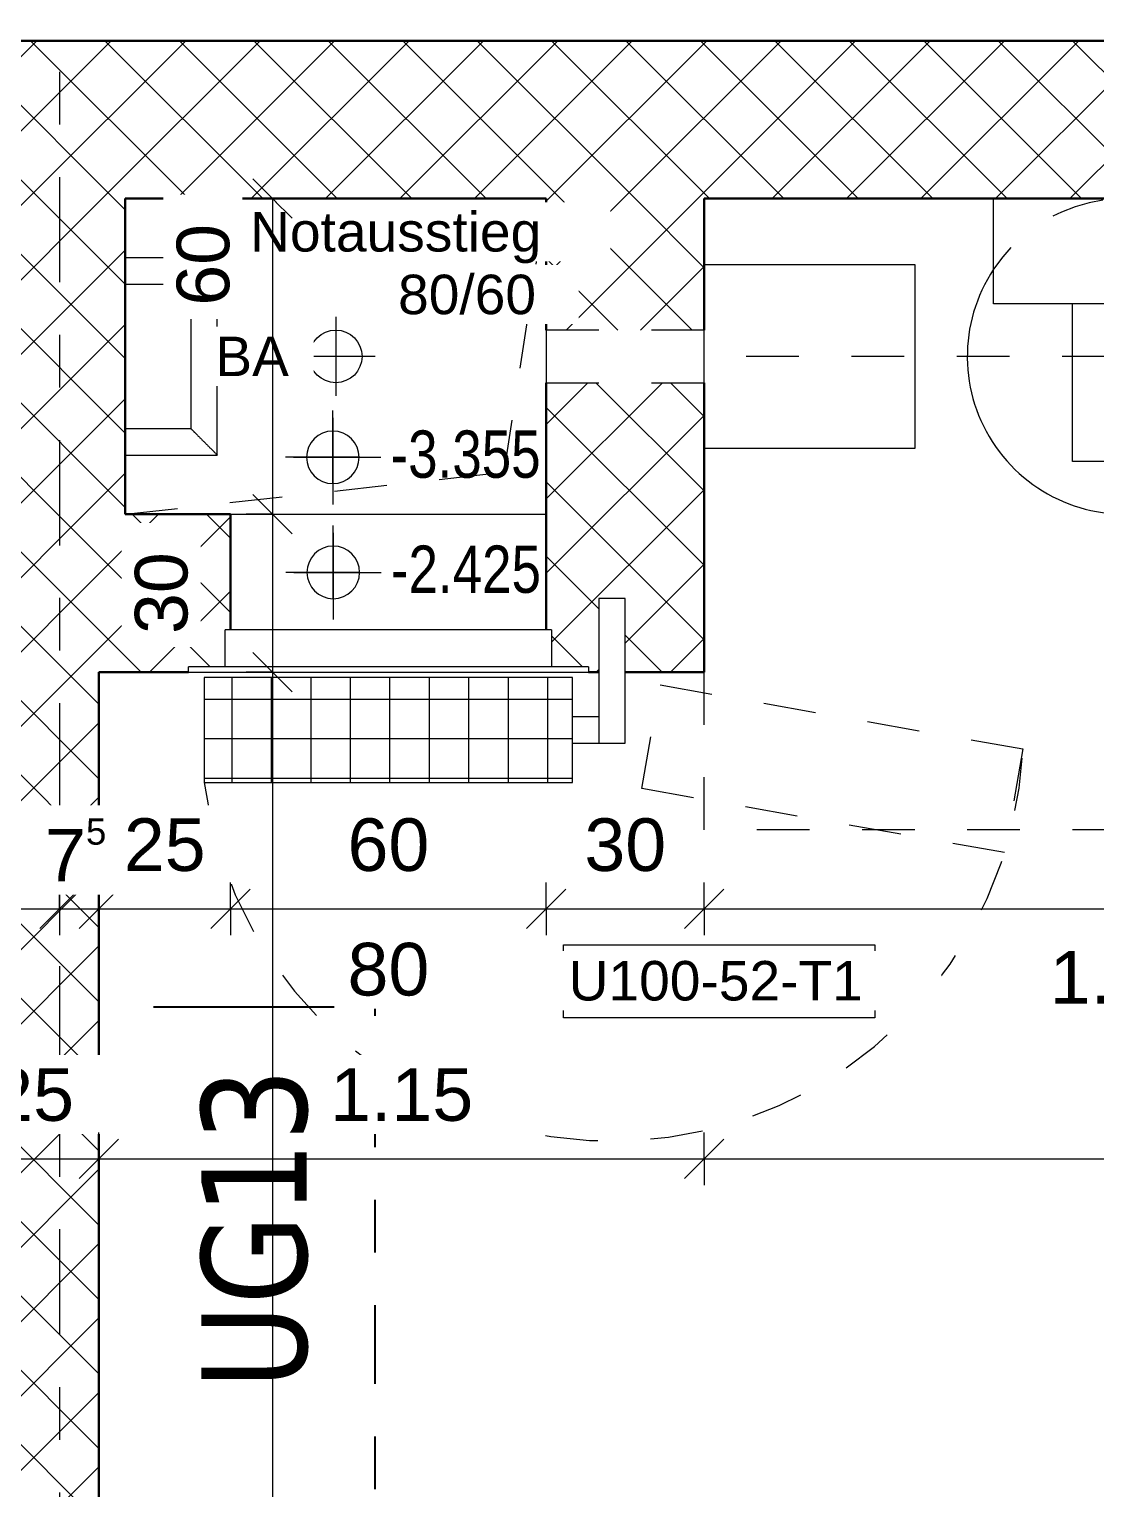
# Model space of a CAD drawing. Header units: metres. Extents: x -35.6 to 33, y -4 to 38.1.
# Drawn here: x -3.685 to -1.659, y 28.649 to 31.424 of the extents above; entities that cross this region are included whole.
import ezdxf

# ---------------------------------------------------------------- set-up
doc = ezdxf.new("R2010")
doc.units = ezdxf.units.M
for name, pattern in [('_Rasterlinie_', [0.375, 0.2, -0.05, 0.075, -0.05]), ('_Schnittlinie_', [0.3, 0.15, -0.05, 0.05, -0.05]), ('_Strichpunkt - Fein_', [0.2, 0.1, -0.05, 0, -0.05]), ('_Verdeckte Linien_', [0.15, 0.1, -0.05]), ('Strichpunkt - Fein', [0.2, 0.1, -0.05, 0, -0.05]), ('Strichpunkt - Weit', [0.5, 0.2, -0.15, 0, -0.15])]:
    doc.linetypes.add(name, pattern=pattern)
for name, color, linetype, lineweight in [('A-____-____-DIMS', 7, 'Continuous', 5), ('A-____-____-DIMS-50', 7, 'Continuous', 5), ('A-____-NOTE-TEXT', 7, 'Continuous', 9), ('A-DETL-____-THIN', 7, 'Continuous', 9), ('A-DETL-GENF-HDLN', 7, '_Verdeckte Linien_', 9), ('A-DETL-GENF-OTLN', 7, 'Continuous', 9), ('A-DOOR-____-HDLN', 7, '_Verdeckte Linien_', 9), ('A-DOOR-____-IDEN', 7, 'Continuous', 5), ('A-DOOR-____-OTLN', 7, 'Continuous', 9), ('A-DOOR-FRAM-OTLN', 7, 'Continuous', 9), ('A-GENM-____-OTLN', 7, 'Continuous', 9), ('A-WALL-____-MCUT', 7, 'Continuous', 35), ('A-WALL-____-PATT', 7, 'Continuous', 35), ('G-____-____-DIMS', 7, 'Continuous', 5), ('I-WALL-____-OTLN', 7, 'Continuous', 9), ('M-HVAC-DUCT-OTLN', 7, 'Continuous', 9), ('Q-SPCQ-____-HDLN', 7, '_Verdeckte Linien_', 9), ('Q-SPCQ-____-OTLN', 7, 'Continuous', 9), ('S-GRID-____-OTLN', 7, 'Continuous', 5), ('Vertikale Erschließung', 7, 'Continuous', 9)]:
    doc.layers.add(name, color=color, linetype=linetype, lineweight=lineweight)
doc.layers.add('G-____-____-SYMB', color=7, linetype='Strichpunkt - Weit', lineweight=5, true_color=0x008080)
doc.styles.add('Arial', font='arial.ttf', dxfattribs={"height": 0.1})
doc.styles.add('Arial_1', font='arial.ttf', dxfattribs={"height": 0.075})
doc.styles.add('Arial_3', font='arial.ttf', dxfattribs={"width": 0.8, "height": 0.09})
doc.styles.add('Verdana_1', font='verdana.ttf', dxfattribs={"width": 0.8, "height": 0.2})
doc.dimstyles.new('Arial_2_00mm_fein', dxfattribs={"dimscale": 0.3048, "dimtxt": 0.102026, "dimasz": 0.246063, "dimexe": 0.164042, "dimexo": 0.0625, "dimgap": 0.123031, "dimtad": 1, "dimdec": 1, "dimlfac": 100, "dimrnd": 0.5, "dimdsep": 46, "dimtxsty": 'Arial', "dimblk1": 'OBLIQUE', "dimblk2": 'OBLIQUE', "dimsah": 1, "dimcen": 0.09, "dimazin": 0, "dimtfac": 1, "dimtdec": 4, "dimtix": 1, "dimtmove": 0, "dimatfit": 3, "dimfxl": 0.164042, "dimfxlon": 1, "dimtvp": 1, "dimtfill": 1, "dimtolj": 1, "dimtzin": 0, "dimarcsym": 2})
doc.dimstyles.new('SUB_Rohbau_fein', dxfattribs={"dimscale": 0.3048, "dimtxt": 0.102026, "dimasz": 0.246063, "dimexe": 0.164042, "dimexo": 0.0625, "dimgap": 0.123031, "dimtad": 1, "dimdec": 1, "dimlfac": 100, "dimrnd": 0.5, "dimdsep": 46, "dimtxsty": 'Arial', "dimblk1": 'OBLIQUE', "dimblk2": 'OBLIQUE', "dimsah": 1, "dimcen": 0.09, "dimazin": 0, "dimtfac": 1, "dimtdec": 4, "dimtix": 1, "dimtmove": 0, "dimatfit": 3, "dimfxl": 0.164042, "dimfxlon": 1, "dimtvp": 1, "dimtfill": 1, "dimtolj": 1, "dimtzin": 0, "dimarcsym": 2})
doc.dimstyles.new('SUB_Rohbau_fein_1', dxfattribs={"dimscale": 0.3048, "dimtxt": 0.102026, "dimasz": 0.246063, "dimexe": 0.164042, "dimexo": 0.0625, "dimgap": 0.123031, "dimtad": 1, "dimrnd": 0.005, "dimzin": 0, "dimdsep": 46, "dimtxsty": 'Arial', "dimblk1": 'OBLIQUE', "dimblk2": 'OBLIQUE', "dimsah": 1, "dimcen": 0.09, "dimazin": 0, "dimtfac": 1, "dimtdec": 4, "dimtix": 1, "dimtmove": 0, "dimatfit": 3, "dimfxl": 0.164042, "dimfxlon": 1, "dimtvp": 1, "dimtfill": 1, "dimtolj": 1, "dimtzin": 0, "dimarcsym": 2})
doc.dimstyles.new('SUB_Rohbau_fein_2', dxfattribs={"dimscale": 0.3048, "dimtxt": 0.102026, "dimasz": 0.246063, "dimexe": 0.164042, "dimexo": 0.0625, "dimgap": 0.123031, "dimtad": 1, "dimrnd": 0.005, "dimzin": 0, "dimdsep": 46, "dimtxsty": 'Arial', "dimblk1": 'OBLIQUE', "dimblk2": 'OBLIQUE', "dimsah": 1, "dimcen": 0.09, "dimazin": 0, "dimtfac": 1, "dimtdec": 4, "dimtix": 1, "dimtmove": 2, "dimatfit": 3, "dimfxl": 0.164042, "dimfxlon": 1, "dimtvp": 1, "dimtfill": 1, "dimtolj": 1, "dimtzin": 0, "dimarcsym": 2})
doc.dimstyles.new('SUB_Rohbau_fein_3', dxfattribs={"dimscale": 0.3048, "dimtxt": 0.102026, "dimasz": 0.246063, "dimexe": 0.164042, "dimexo": 0.0625, "dimgap": 0.123031, "dimtad": 1, "dimdec": 1, "dimlfac": 100, "dimrnd": 0.5, "dimdsep": 46, "dimtxsty": 'Arial', "dimblk1": 'OBLIQUE', "dimblk2": 'OBLIQUE', "dimsah": 1, "dimcen": 0.09, "dimazin": 0, "dimtfac": 1, "dimtdec": 4, "dimtix": 1, "dimtmove": 2, "dimatfit": 3, "dimfxl": 0.164042, "dimfxlon": 1, "dimtvp": 1, "dimtfill": 1, "dimtolj": 1, "dimtzin": 0, "dimarcsym": 2})
doc.dimstyles.new('SUB_Rohbau_fein_6', dxfattribs={"dimscale": 0.3048, "dimtxt": 0.102026, "dimasz": 0.246063, "dimexe": 0.164042, "dimexo": 0.0625, "dimgap": 0.123031, "dimtad": 1, "dimdec": 1, "dimlfac": 100, "dimrnd": 0.5, "dimdsep": 46, "dimtxsty": 'Arial', "dimblk1": 'OBLIQUE', "dimblk2": 'OBLIQUE', "dimsah": 1, "dimcen": 0.09, "dimazin": 0, "dimtfac": 1, "dimtdec": 4, "dimtix": 1, "dimtmove": 0, "dimatfit": 3, "dimfxl": 0.164042, "dimfxlon": 1, "dimtvp": 1, "dimtfill": 1, "dimtolj": 1, "dimtzin": 0, "dimarcsym": 2})
pattern_1 = [(45, (0, 0), (-0.07071068, 0.07071068), []), (135, (0, 0), (-0.07071068, -0.07071068), [])]

# ---------------------------------------------------------------- blocks, each defined once
blk = doc.blocks.new('TU DF 1 - Schutzraumtür - ML - 600 x 800 - EI60-40439786--01_UG_OK_FFB_AF_ro')
at = {"layer": 'A-DETL-GENF-HDLN'}
for p, q in [((0.4815, -0.3715), (0.5162, -0.1745)), ((0.5162, -0.1745), (1.2056, -0.2961)), ((1.2056, -0.2961), (1.1709, -0.4931)), ((1.1709, -0.4931), (0.4815, -0.3715))]:
    blk.add_line(p, q, dxfattribs=at)
at = {"layer": 'A-DOOR-____-HDLN'}
blk.add_arc((0.425, -0.2598), 0.7815, 187.3657, 357.3657, dxfattribs=at)
at = {"layer": 'A-DOOR-____-OTLN'}
for p, q in [((0.4498, -0.01), (0.3998, -0.01)), ((0.3998, -0.01), (0.3998, -0.285)), ((0.4498, -0.285), (0.4498, -0.01)), ((0.3998, -0.235), (0.35, -0.235)), ((0.35, -0.285), (0.3998, -0.285)), ((0.3998, -0.285), (0.4498, -0.285))]:
    blk.add_line(p, q, dxfattribs=at)
at = {"layer": 'A-DOOR-FRAM-OTLN'}
for p, q in [((-0.31, -0.14), (-0.31, -0.07)), ((0.31, -0.07), (-0.31, -0.07)), ((0.31, -0.07), (0.31, -0.14)), ((-0.38, -0.15), (-0.38, -0.14)), ((0.38, -0.14), (-0.38, -0.14)), ((-0.38, -0.15), (0.38, -0.15)), ((0.38, -0.14), (0.38, -0.15))]:
    blk.add_line(p, q, dxfattribs=at)
blk = doc.blocks.new('AM_Steigeisen - Typ 1-41820268--01_UG_OK_FFB_AF_ro')
at = {"layer": 'Vertikale Erschließung'}
for p, q in [((-0.0625, 0.325), (-0.0625, 0.15)), ((0.3125, 0.325), (-0.0625, 0.325)), ((0.3125, 0.15), (0.3125, 0.325)), ((-0.0125, 0.15), (-0.0125, 0.275)), ((-0.0125, 0.275), (0.2625, 0.275)), ((0.2625, 0.275), (0.2625, 0.15))]:
    blk.add_line(p, q, dxfattribs=at)
for points in [[(-0.0125, 0.275), (-0.0125, 0.275), (-0.0129, 0.2754), (-0.0143, 0.2768), (-0.0158, 0.2783), (-0.0173, 0.2798), (-0.0187, 0.2812), (-0.0202, 0.2827), (-0.0222, 0.2847), (-0.0245, 0.287), (-0.0264, 0.2889), (-0.0279, 0.2904), (-0.0295, 0.292), (-0.031, 0.2935), (-0.0326, 0.2951), (-0.0342, 0.2967), (-0.0359, 0.2984), (-0.0375, 0.3), (-0.0391, 0.3016), (-0.0408, 0.3033), (-0.0424, 0.3049), (-0.044, 0.3065), (-0.0455, 0.308), (-0.0471, 0.3096), (-0.0486, 0.3111), (-0.05, 0.3125), (-0.0514, 0.3139), (-0.0532, 0.3157), (-0.0548, 0.3173), (-0.0563, 0.3188), (-0.0577, 0.3202), (-0.0592, 0.3217), (-0.0607, 0.3232), (-0.0621, 0.3246), (-0.0625, 0.325), (-0.0625, 0.325)], [(0.2625, 0.275), (0.2625, 0.275), (0.2629, 0.2754), (0.2643, 0.2768), (0.2658, 0.2783), (0.2673, 0.2798), (0.2687, 0.2812), (0.2702, 0.2827), (0.2722, 0.2847), (0.2745, 0.287), (0.2764, 0.2889), (0.2779, 0.2904), (0.2795, 0.292), (0.281, 0.2935), (0.2826, 0.2951), (0.2842, 0.2967), (0.2859, 0.2984), (0.2875, 0.3), (0.2891, 0.3016), (0.2908, 0.3033), (0.2924, 0.3049), (0.294, 0.3065), (0.2955, 0.308), (0.2971, 0.3096), (0.2986, 0.3111), (0.3, 0.3125), (0.3014, 0.3139), (0.3032, 0.3157), (0.3048, 0.3173), (0.3063, 0.3188), (0.3077, 0.3202), (0.3092, 0.3217), (0.3107, 0.3232), (0.3121, 0.3246), (0.3125, 0.325), (0.3125, 0.325)]]:
    blk.add_open_spline(points, degree=3, knots=[0, 0, 0, 0, 0.083333, 0.125, 0.166667, 0.208333, 0.229167, 0.25, 0.291667, 0.333333, 0.354167, 0.375, 0.395833, 0.416667, 0.4375, 0.458333, 0.479167, 0.5, 0.520833, 0.541667, 0.5625, 0.583333, 0.604167, 0.625, 0.645833, 0.666667, 0.6875, 0.708333, 0.75, 0.770833, 0.791667, 0.833333, 0.875, 0.916667, 1, 1, 1, 1], dxfattribs=at)
blk = doc.blocks.new('AM_BD_DD_Symbol - DD-V29--01_UG_OK_FFB_AF_ro')
at = {"layer": 'A-DETL-GENF-OTLN', "linetype": 'Strichpunkt - Fein'}
for p, q in [((0.72, 0.08), (0.8, 0.6)), ((0, 0), (0.72, 0.08))]:
    blk.add_line(p, q, dxfattribs=at)
blk = doc.blocks.new('SO_Belüftung_Schutzraum - Typ 1-42393394--01_UG_OK_FFB_AF_ro')
at = {"layer": 'A-DETL-GENF-HDLN'}
for p, q in [((-0.8, -0.08), (-0.8, 1.36)), ((-1.6, 0), (-1.6, 1.2)), ((-1.6, 1.2), (0, 1.2)), ((0, 1.2), (0, 0)), ((-0.98, 0.3), (0, 0.3)), ((-0.95, 0), (-1.6, 0)), ((0, 0), (-0.55, 0))]:
    blk.add_line(p, q, dxfattribs=at)
blk.add_arc((-0.8, 0.3), 0.3, 240, 326.4427, dxfattribs=at)
at = {"layer": 'A-DETL-GENF-OTLN'}
for p, q in [((-0.9533, 0.7), (-0.9683, 0.7)), ((-0.9683, 0.6), (-0.9683, 0.7)), ((-0.9533, 0.6), (-0.9533, 0.7)), ((-0.9658, 0.6), (-0.9683, 0.6)), ((-0.9658, 0.55), (-0.9658, 0.6)), ((-0.9558, 0.6), (-0.9533, 0.6)), ((-0.9558, 0.56), (-0.9558, 0.6)), ((-0.795, 0.56), (-0.9558, 0.56)), ((-0.795, 0.5), (-0.795, 0.56)), ((-0.805, 0.55), (-0.9658, 0.55)), ((-0.805, 0.5), (-0.805, 0.55)), ((-0.9, 0.5), (-0.7, 0.5)), ((-0.9, 0.2), (-0.9, 0.5)), ((-0.7, 0.5), (-0.7, 0.2)), ((-0.4, 0.475), (0, 0.475)), ((-0.4, 0.125), (-0.4, 0.475)), ((-0.95, 0.2), (-0.55, 0.2)), ((-0.95, 0), (-0.95, 0.2)), ((-0.55, 0.2), (-0.55, 0)), ((0, 0.125), (-0.4, 0.125)), ((-0.55, 0), (-0.95, 0))]:
    blk.add_line(p, q, dxfattribs=at)
blk.add_arc((-0.8, 0.3), 0.3, 326.4427, 240, dxfattribs=at)
at = {"layer": 'Q-SPCQ-____-HDLN'}
blk.add_line((-0.8, 0), (-0.8, 1.2), dxfattribs=at)
blk = doc.blocks.new('Schnitt - Name _Anfang-23756349--01_UG_OK_FFB_AF_ro')
at = {"layer": 'G-____-____-SYMB', "color": 1, "linetype": 'Continuous', "lineweight": 30, "true_color": 0xff0000}
blk.add_line((0, 0.008426), (0, 0), dxfattribs=at)
blk = doc.blocks.new('DIMBLOCK237--01_UG_OK_FFB_AF_ro')
at = {"layer": 'A-____-____-DIMS-50'}
for p, q in [((-3.803, 29.2766), (-3.803, 29.3266)), ((-3.553, 29.2766), (-3.553, 29.3266)), ((-3.803, 29.2766), (-3.7655, 29.3141)), ((-3.553, 29.2766), (-3.5155, 29.3141)), ((-3.803, 29.2766), (-3.8405, 29.2391)), ((-3.803, 29.2766), (-3.553, 29.2766)), ((-3.803, 29.2766), (-3.803, 29.2266)), ((-3.553, 29.2766), (-3.5905, 29.2391)), ((-3.553, 29.2766), (-3.553, 29.2266))]:
    blk.add_line(p, q, dxfattribs=at)
at = {"layer": 'A-____-____-DIMS-50', "color": 0, "insert": (-3.7556, 29.4486), "char_height": 0.1, "width": 0.186088, "attachment_point": 1, "line_spacing_factor": 0.941778, "style": 'Arial', "bg_fill": 3, "box_fill_scale": 1.25, "bg_fill_color": 256, "bg_fill_true_color": 13158600, "bg_fill_transparency": 0}
blk.add_mtext('25', dxfattribs=at)
blk = doc.blocks.new('_Oblique')
at = {"color": 0, "linetype": 'ByBlock', "lineweight": -2}
blk.add_line((-0.5, -0.5), (0.5, 0.5), dxfattribs=at)
blk = doc.blocks.new('DIMBLOCK238--01_UG_OK_FFB_AF_ro')
at = {"layer": 'A-____-____-DIMS-50'}
for p, q in [((-3.553, 29.2766), (-3.553, 29.3266)), ((-2.403, 29.2766), (-2.403, 29.3266)), ((-3.553, 29.2766), (-3.5155, 29.3141)), ((-2.403, 29.2766), (-2.3655, 29.3141)), ((-3.553, 29.2766), (-3.5905, 29.2391)), ((-3.553, 29.2766), (-2.403, 29.2766)), ((-3.553, 29.2766), (-3.553, 29.2266)), ((-2.403, 29.2766), (-2.4405, 29.2391)), ((-2.403, 29.2766), (-2.403, 29.2266))]:
    blk.add_line(p, q, dxfattribs=at)
at = {"layer": 'A-____-____-DIMS-50', "color": 0, "insert": (-3.1137, 29.4486), "char_height": 0.1, "width": 0.325653, "attachment_point": 1, "line_spacing_factor": 0.941778, "style": 'Arial', "bg_fill": 3, "box_fill_scale": 1.25, "bg_fill_color": 256, "bg_fill_true_color": 13158600, "bg_fill_transparency": 0}
blk.add_mtext('1.15', dxfattribs=at)
blk = doc.blocks.new('DIMBLOCK239--01_UG_OK_FFB_AF_ro')
at = {"layer": 'A-____-____-DIMS-50'}
for p, q in [((-2.403, 29.2766), (-2.403, 29.3266)), ((0.812, 29.2766), (0.812, 29.3266)), ((-2.403, 29.2766), (-2.3655, 29.3141)), ((0.812, 29.2766), (0.8495, 29.3141)), ((-2.403, 29.2766), (-2.4405, 29.2391)), ((-2.403, 29.2766), (0.812, 29.2766)), ((-2.403, 29.2766), (-2.403, 29.2266)), ((0.812, 29.2766), (0.7745, 29.2391)), ((0.812, 29.2766), (0.812, 29.2266))]:
    blk.add_line(p, q, dxfattribs=at)
at = {"layer": 'A-____-____-DIMS-50', "color": 0, "insert": (-0.9572, 29.4486), "char_height": 0.1, "width": 0.388091, "attachment_point": 1, "line_spacing_factor": 0.941778, "style": 'Arial', "bg_fill": 3, "box_fill_scale": 1.25, "bg_fill_color": 256, "bg_fill_true_color": 13158600, "bg_fill_transparency": 0}
blk.add_mtext('3.21\\A2\\H0.5x;\\S5^  ;\\H2x;', dxfattribs=at)
blk = doc.blocks.new('DIMBLOCK243--01_UG_OK_FFB_AF_ro')
at = {"layer": 'A-____-____-DIMS-50'}
for p, q in [((-3.223, 31.1016), (-3.2605, 31.1391)), ((-3.223, 31.1016), (-3.273, 31.1016)), ((-3.223, 31.1016), (-3.223, 30.5016)), ((-3.223, 31.1016), (-3.1855, 31.0641)), ((-3.223, 31.1016), (-3.173, 31.1016)), ((-3.223, 30.5016), (-3.2605, 30.5391)), ((-3.223, 30.5016), (-3.273, 30.5016)), ((-3.223, 30.5016), (-3.1855, 30.4641)), ((-3.223, 30.5016), (-3.173, 30.5016))]:
    blk.add_line(p, q, dxfattribs=at)
at = {"layer": 'A-____-____-DIMS-50', "color": 0, "insert": (-3.4053, 30.898), "char_height": 0.1, "width": 0.186088, "attachment_point": 1, "rotation": 90, "line_spacing_factor": 0.941778, "style": 'Arial', "bg_fill": 3, "box_fill_scale": 1.25, "bg_fill_color": 256, "bg_fill_true_color": 13158600, "bg_fill_transparency": 0}
blk.add_mtext('60', dxfattribs=at)
blk = doc.blocks.new('DIMBLOCK244--01_UG_OK_FFB_AF_ro')
at = {"layer": 'A-____-____-DIMS-50'}
for p, q in [((-3.223, 30.5016), (-3.2605, 30.5391)), ((-3.223, 30.5016), (-3.273, 30.5016)), ((-3.223, 30.5016), (-3.223, 30.2016)), ((-3.223, 30.5016), (-3.1855, 30.4641)), ((-3.223, 30.5016), (-3.173, 30.5016)), ((-3.223, 30.2016), (-3.2605, 30.2391)), ((-3.223, 30.2016), (-3.273, 30.2016)), ((-3.223, 30.2016), (-3.1855, 30.1641)), ((-3.223, 30.2016), (-3.173, 30.2016))]:
    blk.add_line(p, q, dxfattribs=at)
at = {"layer": 'A-____-____-DIMS-50', "color": 0, "insert": (-3.4847, 30.274), "char_height": 0.1, "width": 0.186088, "attachment_point": 1, "rotation": 90, "line_spacing_factor": 0.941778, "style": 'Arial', "bg_fill": 3, "box_fill_scale": 1.25, "bg_fill_color": 256, "bg_fill_true_color": 13158600, "bg_fill_transparency": 0}
blk.add_mtext('30', dxfattribs=at)
blk = doc.blocks.new('DIMBLOCK245--01_UG_OK_FFB_AF_ro')
at = {"layer": 'A-____-____-DIMS-50'}
for p, q in [((-3.223, 30.2016), (-3.2605, 30.2391)), ((-3.223, 30.2016), (-3.273, 30.2016)), ((-3.223, 30.2016), (-3.223, 26.4716)), ((-3.223, 30.2016), (-3.1855, 30.1641)), ((-3.223, 30.2016), (-3.173, 30.2016)), ((-3.223, 26.4716), (-3.2605, 26.5091)), ((-3.223, 26.4716), (-3.273, 26.4716)), ((-3.223, 26.4716), (-3.1855, 26.4341)), ((-3.223, 26.4716), (-3.173, 26.4716))]:
    blk.add_line(p, q, dxfattribs=at)
at = {"layer": 'A-____-____-DIMS-50', "color": 0, "insert": (-3.395, 28.2009), "char_height": 0.1, "width": 0.325653, "attachment_point": 1, "rotation": 90, "line_spacing_factor": 0.941778, "style": 'Arial', "bg_fill": 3, "box_fill_scale": 1.25, "bg_fill_color": 256, "bg_fill_true_color": 13158600, "bg_fill_transparency": 0}
blk.add_mtext('3.73', dxfattribs=at)
blk = doc.blocks.new('DIMBLOCK277--01_UG_OK_FFB_AF_ro')
at = {"layer": 'A-____-____-DIMS-50'}
for p, q in [((-3.553, 29.7516), (-3.553, 29.8016)), ((-3.303, 29.7516), (-3.303, 29.8016)), ((-3.553, 29.7516), (-3.5155, 29.7891)), ((-3.303, 29.7516), (-3.2655, 29.7891)), ((-3.553, 29.7516), (-3.5905, 29.7141)), ((-3.553, 29.7516), (-3.303, 29.7516)), ((-3.553, 29.7516), (-3.553, 29.7016)), ((-3.303, 29.7516), (-3.3405, 29.7141)), ((-3.303, 29.7516), (-3.303, 29.7016))]:
    blk.add_line(p, q, dxfattribs=at)
at = {"layer": 'A-____-____-DIMS-50', "color": 0, "insert": (-3.5056, 29.9236), "char_height": 0.1, "width": 0.186088, "attachment_point": 1, "line_spacing_factor": 0.941778, "style": 'Arial', "bg_fill": 3, "box_fill_scale": 1.25, "bg_fill_color": 256, "bg_fill_true_color": 13158600, "bg_fill_transparency": 0}
blk.add_mtext('25', dxfattribs=at)
blk = doc.blocks.new('DIMBLOCK278--01_UG_OK_FFB_AF_ro')
at = {"layer": 'A-____-____-DIMS-50'}
for p, q in [((-3.303, 29.7516), (-3.303, 29.8016)), ((-2.703, 29.7516), (-2.703, 29.8016)), ((-3.303, 29.7516), (-3.2655, 29.7891)), ((-2.703, 29.7516), (-2.6655, 29.7891)), ((-3.303, 29.7516), (-3.3405, 29.7141)), ((-3.303, 29.7516), (-2.703, 29.7516)), ((-3.303, 29.7516), (-3.303, 29.7016)), ((-2.703, 29.7516), (-2.7405, 29.7141)), ((-2.703, 29.7516), (-2.703, 29.7016))]:
    blk.add_line(p, q, dxfattribs=at)
at = {"layer": 'A-____-____-DIMS-50', "color": 0, "char_height": 0.1, "width": 0.186088, "attachment_point": 1, "line_spacing_factor": 0.941778, "style": 'Arial', "bg_fill": 3, "box_fill_scale": 1.25, "bg_fill_color": 256, "bg_fill_true_color": 13158600, "bg_fill_transparency": 0}
for s, insert in [('60', (-3.0806, 29.9236)), ('80', (-3.0806, 29.6869))]:
    blk.add_mtext(s, dxfattribs=dict(at, insert=insert))
blk = doc.blocks.new('DIMBLOCK279--01_UG_OK_FFB_AF_ro')
at = {"layer": 'A-____-____-DIMS-50'}
for p, q in [((-2.703, 29.7516), (-2.703, 29.8016)), ((-2.403, 29.7516), (-2.403, 29.8016)), ((-2.703, 29.7516), (-2.6655, 29.7891)), ((-2.403, 29.7516), (-2.3655, 29.7891)), ((-2.703, 29.7516), (-2.7405, 29.7141)), ((-2.703, 29.7516), (-2.403, 29.7516)), ((-2.703, 29.7516), (-2.703, 29.7016)), ((-2.403, 29.7516), (-2.4405, 29.7141)), ((-2.403, 29.7516), (-2.403, 29.7016))]:
    blk.add_line(p, q, dxfattribs=at)
at = {"layer": 'A-____-____-DIMS-50', "color": 0, "insert": (-2.6306, 29.9236), "char_height": 0.1, "width": 0.186088, "attachment_point": 1, "line_spacing_factor": 0.941778, "style": 'Arial', "bg_fill": 3, "box_fill_scale": 1.25, "bg_fill_color": 256, "bg_fill_true_color": 13158600, "bg_fill_transparency": 0}
blk.add_mtext('30', dxfattribs=at)
blk = doc.blocks.new('DIMBLOCK1020--01_UG_OK_FFB_AF_ro')
at = {"layer": 'A-____-____-DIMS-50'}
for p, q in [((-2.403, 29.7516), (-2.403, 29.8016)), ((-0.783, 29.7516), (-0.783, 29.8016)), ((-2.403, 29.7516), (-2.3655, 29.7891)), ((-0.783, 29.7516), (-0.7455, 29.7891)), ((-2.403, 29.7516), (-2.4405, 29.7141)), ((-2.403, 29.7516), (-0.783, 29.7516)), ((-2.403, 29.7516), (-2.403, 29.7016)), ((-0.783, 29.7516), (-0.8205, 29.7141)), ((-0.783, 29.7516), (-0.783, 29.7016))]:
    blk.add_line(p, q, dxfattribs=at)
at = {"layer": 'A-____-____-DIMS-50', "color": 0, "insert": (-1.7467, 29.6713), "char_height": 0.1, "width": 0.325653, "attachment_point": 1, "line_spacing_factor": 0.941778, "style": 'Arial', "bg_fill": 3, "box_fill_scale": 1.25, "bg_fill_color": 256, "bg_fill_true_color": 13158600, "bg_fill_transparency": 0}
blk.add_mtext('1.62', dxfattribs=at)
blk = doc.blocks.new('DIMBLOCK1026--01_UG_OK_FFB_AF_ro')
at = {"layer": 'A-____-____-DIMS-50'}
for p, q in [((-3.803, 29.7516), (-3.803, 29.8016)), ((-3.628, 29.7516), (-3.628, 29.8016)), ((-3.803, 29.7516), (-3.7655, 29.7891)), ((-3.628, 29.7516), (-3.5905, 29.7891)), ((-3.803, 29.7516), (-3.8405, 29.7141)), ((-3.803, 29.7516), (-3.628, 29.7516)), ((-3.803, 29.7516), (-3.803, 29.7016)), ((-3.628, 29.7516), (-3.6655, 29.7141)), ((-3.628, 29.7516), (-3.628, 29.7016))]:
    blk.add_line(p, q, dxfattribs=at)
at = {"layer": 'A-____-____-DIMS-50', "color": 0, "insert": (-3.9002, 29.9236), "char_height": 0.1, "width": 0.248525, "attachment_point": 1, "line_spacing_factor": 0.941778, "style": 'Arial', "bg_fill": 3, "box_fill_scale": 1.25, "bg_fill_color": 256, "bg_fill_true_color": 13158600, "bg_fill_transparency": 0}
blk.add_mtext('17\\A2\\H0.5x;\\S5^  ;\\H2x;', dxfattribs=at)
blk = doc.blocks.new('DIMBLOCK1027--01_UG_OK_FFB_AF_ro')
at = {"layer": 'A-____-____-DIMS-50'}
for p, q in [((-3.628, 29.7516), (-3.628, 29.8016)), ((-3.553, 29.7516), (-3.553, 29.8016)), ((-3.628, 29.7516), (-3.5905, 29.7891)), ((-3.553, 29.7516), (-3.5155, 29.7891)), ((-3.628, 29.7516), (-3.6655, 29.7141)), ((-3.628, 29.7516), (-3.553, 29.7516)), ((-3.628, 29.7516), (-3.628, 29.7016)), ((-3.553, 29.7516), (-3.5905, 29.7141)), ((-3.553, 29.7516), (-3.553, 29.7016))]:
    blk.add_line(p, q, dxfattribs=at)
at = {"layer": 'A-____-____-DIMS-50', "color": 0, "insert": (-3.6553, 29.9236), "char_height": 0.1, "width": 0.155481, "attachment_point": 1, "line_spacing_factor": 0.941778, "style": 'Arial', "bg_fill": 3, "box_fill_scale": 1.25, "bg_fill_color": 256, "bg_fill_true_color": 13158600, "bg_fill_transparency": 0}
blk.add_mtext('7\\A2\\H0.5x;\\S5^  ;\\H2x;', dxfattribs=at)
blk = doc.blocks.new('Höhenkoten - Kreuz leer-8422377--01_UG_OK_FFB_AF_ro')
at = {"layer": 'G-____-____-DIMS'}
for p, q in [((0, 0.0024), (0, 0.003182)), ((0, 0.0029), (0, -0.0001)), ((0, 0.0024), (0, 0.0014)), ((0, 0.0014), (0, 0.0024)), ((-0.001, 0.0014), (-0.0018, 0.0014)), ((-0.0015, 0.0014), (0.0015, 0.0014)), ((0, 0.0014), (-0.001, 0.0014)), ((-0.001, 0.0014), (0, 0.0014)), ((0, 0.0004), (0, 0.0014)), ((0, 0.0014), (0.001, 0.0014)), ((0.001, 0.0014), (0, 0.0014)), ((0, 0.0014), (0, 0.0004)), ((0.001, 0.0014), (0.001826, 0.0014)), ((0, 0.0004), (0, -0.000388))]:
    blk.add_line(p, q, dxfattribs=at)
for start, end in [(360, 180), (90, 180), (360, 90), (180, 270), (180, 360), (270, 360)]:
    blk.add_arc((0, 0.0014), 0.001, start, end, dxfattribs=at)

msp = doc.modelspace()

# ---------------------------------------------------------------- hatches: boundary and pattern name
at = {"layer": 'A-DETL-GENF-OTLN'}
h = msp.add_hatch(dxfattribs=at)
h.set_pattern_fill('FP_3', color=256, style=0, pattern_type=2)
h.set_pattern_definition([(0, (0, 0), (0, 0.075), []), (90, (0, 0), (-0.075, 5e-18), [])])
h.paths.add_polyline_path([(-25.893, 28.6916), (-25.893, 28.8916), (-26.593, 28.8916), (-26.593, 28.6916), (-26.4303, 28.6916)])
h.paths.add_polyline_path([(-24.683, 28.6916), (-24.643, 28.6916), (-24.643, 28.8916), (-25.343, 28.8916), (-25.343, 28.6916)])
h.paths.add_polyline_path([(1.6448, 29.9916), (1.962, 29.9916), (1.962, 30.1916), (1.262, 30.1916), (1.262, 29.9916), (1.4618, 29.9916)])
h.paths.add_polyline_path([(-2.653, 29.9916), (-2.653, 30.1916), (-3.353, 30.1916), (-3.353, 29.9916)])
h.paths.add_polyline_path([(-7.8043, 29.9916), (-7.193, 29.9916), (-7.193, 30.1916), (-7.893, 30.1916), (-7.893, 29.9916), (-7.8507, 29.9916)])
h.paths.add_polyline_path([(-15.973, 30.1516), (-15.773, 30.1516), (-15.773, 30.8516), (-15.973, 30.8516), (-15.973, 30.2022)])
at = {"layer": 'A-WALL-____-PATT', "lineweight": 9}
h = msp.add_hatch(dxfattribs=at)
h.set_pattern_fill('FP_1', color=256, style=0, pattern_type=2)
h.set_pattern_definition(pattern_1)
h.paths.add_polyline_path([(-8.343, 31.1016), (25.752, 31.1016), (25.752, 31.4016), (-15.988, 31.4016), (-15.988, 31.1016), (-8.7534, 31.1016)])
h = msp.add_hatch(dxfattribs=at)
h.set_pattern_fill('FP_1', color=256, style=0, pattern_type=2)
h.set_pattern_definition(pattern_1)
h.paths.add_polyline_path([(-3.503, 30.5016), (-3.503, 31.1016), (-3.803, 31.1016), (-3.803, 30.5016), (-3.553, 30.5016)])
h = msp.add_hatch(dxfattribs=at)
h.set_pattern_fill('FP_1', color=256, style=0, pattern_type=2)
h.set_pattern_definition(pattern_1)
h.paths.add_polyline_path([(-2.6032, 30.2016), (-2.6032, 30.3416), (-2.5532, 30.3416), (-2.5532, 30.2016), (-2.403, 30.2016), (-2.403, 30.7516), (-2.703, 30.7516), (-2.703, 30.2816), (-2.693, 30.2816), (-2.693, 30.2116), (-2.623, 30.2116), (-2.623, 30.2016)])
h.paths.add_polyline_path([(-2.4914, 30.8516), (-2.403, 30.8516), (-2.403, 31.1016), (-2.703, 31.1016), (-2.703, 30.8516), (-2.5145, 30.8516)])
h = msp.add_hatch(dxfattribs=at)
h.set_pattern_fill('FP_1', color=256, style=0, pattern_type=2)
h.set_pattern_definition(pattern_1)
h.paths.add_polyline_path([(-3.803, 23.4566), (-3.553, 23.4566), (-3.553, 25.5716), (-3.803, 25.5716), (-3.803, 23.5841)])
h.paths.add_polyline_path([(-3.803, 26.4716), (-3.553, 26.4716), (-3.553, 30.5016), (-3.803, 30.5016), (-3.803, 26.5231)])
h = msp.add_hatch(dxfattribs=at)
h.set_pattern_fill('FP_1', color=256, style=0, pattern_type=2)
h.set_pattern_definition(pattern_1)
h.paths.add_polyline_path([(-3.503, 30.2016), (-3.383, 30.2016), (-3.383, 30.2116), (-3.313, 30.2116), (-3.313, 30.2816), (-3.303, 30.2816), (-3.303, 30.5016), (-3.553, 30.5016), (-3.553, 30.2016)])

# ---------------------------------------------------------------- linework, layer by layer
at = {"layer": 'A-____-NOTE-TEXT', "lineweight": 5}
for p, q in [((-3.103, 30.8766), (-3.103, 30.7266)), ((-3.028, 30.8016), (-3.178, 30.8016))]:
    msp.add_line(p, q, dxfattribs=at)
msp.add_circle((-3.103, 30.8016), 0.05, dxfattribs=at)
at = {"layer": 'A-DETL-____-THIN'}
for p, q in [((-2.653, 30.1916), (-3.353, 30.1916)), ((-3.353, 30.1916), (-3.353, 29.9916)), ((-2.653, 29.9916), (-2.653, 30.1916)), ((-3.353, 29.9916), (-2.653, 29.9916))]:
    msp.add_line(p, q, dxfattribs=at)
at = {"layer": 'A-DOOR-____-IDEN', "flags": 128}
msp.add_lwpolyline([(-2.6705, 29.6833), (-2.0785, 29.6833), (-2.0785, 29.5443), (-2.6705, 29.5443)], close=True, dxfattribs=at)
at = {"layer": 'A-WALL-____-MCUT'}
for p, q in [((25.752, 31.4016), (-33.7091, 31.4016)), ((-3.503, 31.1016), (-2.703, 31.1016)), ((-3.503, 30.5016), (-3.503, 31.1016)), ((-2.703, 31.1016), (-2.703, 30.8516)), ((-2.403, 30.8516), (-2.403, 31.1016)), ((-2.403, 31.1016), (0.812, 31.1016)), ((-2.703, 30.7516), (-2.703, 30.2816)), ((-2.403, 30.2016), (-2.403, 30.7516)), ((-3.303, 30.5016), (-3.503, 30.5016)), ((-3.303, 30.2816), (-3.303, 30.5016)), ((-3.553, 26.4716), (-3.553, 30.2016)), ((-3.553, 30.2016), (-3.383, 30.2016)), ((-2.623, 30.2016), (-2.6032, 30.2016)), ((-2.5532, 30.2016), (-2.403, 30.2016))]:
    msp.add_line(p, q, dxfattribs=at)
at = {"layer": 'G-____-____-SYMB', "color": 1, "linetype": '_Schnittlinie_', "lineweight": 30, "true_color": 0xff0000}
msp.add_line((-3.028, 28.3985), (-3.028, 29.5651), dxfattribs=at)
at = {"layer": 'I-WALL-____-OTLN'}
msp.add_line((-3.303, 30.5016), (-2.703, 30.5016), dxfattribs=at)
at = {"layer": 'M-HVAC-DUCT-OTLN', "linetype": '_Strichpunkt - Fein_'}
for p, q in [((-2.403, 30.8516), (-2.703, 30.8516)), ((-2.703, 30.8516), (-2.703, 30.7516)), ((-2.403, 30.7516), (-2.403, 30.8516)), ((-2.703, 30.7516), (-2.403, 30.7516))]:
    msp.add_line(p, q, dxfattribs=at)
at = {"layer": 'S-GRID-____-OTLN', "color": 8, "linetype": '_Rasterlinie_', "true_color": 0x808080}
msp.add_line((-3.628, 33.6425), (-3.628, 15.5711), dxfattribs=at)

# ---------------------------------------------------------------- block references
at = {"layer": 'A-DOOR-____-OTLN'}
msp.add_blockref('TU DF 1 - Schutzraumtür - ML - 600 x 800 - EI60-40439786--01_UG_OK_FFB_AF_ro', (-3.003, 30.3516), dxfattribs=at)
at = {"layer": 'A-GENM-____-OTLN'}
msp.add_blockref('AM_BD_DD_Symbol - DD-V29--01_UG_OK_FFB_AF_ro', (-3.503, 30.5016), dxfattribs=at)
at = {"layer": 'G-____-____-SYMB', "color": 1, "linetype": 'Continuous', "lineweight": 30, "true_color": 0xff0000, "extrusion": (0, 0, -1), "xscale": 49.99999999999998, "yscale": 49.99999999999998, "zscale": 49.99999999999998, "rotation": 270.0000000000002}
msp.add_blockref('Schnitt - Name _Anfang-23756349--01_UG_OK_FFB_AF_ro', (3.028, 29.5651), dxfattribs=at)
at = {"layer": 'Q-SPCQ-____-OTLN', "rotation": 180}
msp.add_blockref('SO_Belüftung_Schutzraum - Typ 1-42393394--01_UG_OK_FFB_AF_ro', (-2.403, 31.1016), dxfattribs=at)
at = {"layer": 'Vertikale Erschließung', "rotation": 269.9999999999999}
msp.add_blockref('AM_Steigeisen - Typ 1-41820268--01_UG_OK_FFB_AF_ro', (-3.653, 30.9266), dxfattribs=at)

# ---------------------------------------------------------------- texts
at = {"layer": 'G-____-____-DIMS', "char_height": 0.09, "width": 0.337157, "attachment_point": 1, "line_spacing_factor": 0.941778, "style": 'Arial_3'}
for s, insert in [('-3.355', (-2.9989, 30.6609)), ('-2.425', (-2.9982, 30.4422))]:
    msp.add_mtext(s, dxfattribs=dict(at, insert=insert))
at = {"layer": 'G-____-____-SYMB', "color": 1, "linetype": 'Continuous', "true_color": 0xff0000, "insert": (-3.3585, 28.8389), "char_height": 0.2, "width": 0.740759, "attachment_point": 1, "rotation": 90, "style": 'Verdana_1'}
msp.add_mtext('UG13', dxfattribs=at)

# ---------------------------------------------------------------- next in the draw order: texts
at = {"layer": 'A-____-NOTE-TEXT', "lineweight": 5, "char_height": 0.075, "attachment_point": 1, "style": 'Arial_1', "bg_fill": 3, "box_fill_scale": 1.25, "bg_fill_color": 256, "bg_fill_true_color": 13158600, "bg_fill_transparency": 0}
for s, insert, width in [('Notausstieg', (-3.2657, 31.076), 0.665401), ('BA', (-3.3318, 30.8391), 0.168354)]:
    msp.add_mtext(s, dxfattribs=dict(at, insert=insert, width=width))
at = {"layer": 'A-DOOR-____-IDEN', "insert": (-2.6605, 29.6524), "char_height": 0.075, "width": 0.689451, "attachment_point": 1, "style": 'Arial_1', "bg_fill": 3, "box_fill_scale": 1.25, "bg_fill_color": 256, "bg_fill_true_color": 13158600, "bg_fill_transparency": 0}
msp.add_mtext('U100-52-T1', dxfattribs=at)

# ---------------------------------------------------------------- next in the draw order: dimensions: what is measured, and where the dimension line sits
at = {"layer": 'A-____-____-DIMS'}
dim = msp.add_linear_dim(base=(-3.553, 29.2766), p1=(-3.803, 29.3266), p2=(-3.553, 29.3266), dimstyle='SUB_Rohbau_fein', override={"dimpost": '<>', "dimfxl": 0.25}, dxfattribs=at)
dim.commit()
dim.dimension.update_dxf_attribs({"geometry": 'DIMBLOCK237--01_UG_OK_FFB_AF_ro', "text_midpoint": (-3.678, 29.3651)})

# ---------------------------------------------------------------- next in the draw order: texts
at = {"layer": 'A-____-NOTE-TEXT', "lineweight": 5, "insert": (-2.9846, 30.9569), "char_height": 0.075, "width": 0.324683, "attachment_point": 1, "style": 'Arial_1', "bg_fill": 3, "box_fill_scale": 1.25, "bg_fill_color": 256, "bg_fill_true_color": 13158600, "bg_fill_transparency": 0}
msp.add_mtext('80/60', dxfattribs=at)

# ---------------------------------------------------------------- next in the draw order: dimensions: what is measured, and where the dimension line sits
at = {"layer": 'A-____-____-DIMS'}
dim = msp.add_linear_dim(base=(-3.223, 30.5016), p1=(-3.173, 31.1016), p2=(-3.173, 30.5016), angle=90, dimstyle='SUB_Rohbau_fein_3', override={"dimpost": '<>', "dimfxl": 0.6}, dxfattribs=at)
dim.commit()
dim.dimension.update_dxf_attribs({"geometry": 'DIMBLOCK243--01_UG_OK_FFB_AF_ro', "text_midpoint": (-3.3386, 30.991), "dimtype": 160, "text_rotation": 90})
dim = msp.add_linear_dim(base=(-2.403, 29.2766), p1=(-3.553, 29.3266), p2=(-2.403, 29.3266), dimstyle='SUB_Rohbau_fein_1', override={"dimpost": '<>', "dimfxl": 1.15}, dxfattribs=at)
dim.commit()
dim.dimension.update_dxf_attribs({"geometry": 'DIMBLOCK238--01_UG_OK_FFB_AF_ro', "text_midpoint": (-2.978, 29.3651)})

# ---------------------------------------------------------------- next in the draw order: dimensions: what is measured, and where the dimension line sits
dim = msp.add_linear_dim(base=(-3.223, 30.2016), p1=(-3.173, 30.5016), p2=(-3.173, 30.2016), angle=90, dimstyle='SUB_Rohbau_fein_3', override={"dimpost": '<>', "dimfxl": 0.3}, dxfattribs=at)
dim.commit()
dim.dimension.update_dxf_attribs({"geometry": 'DIMBLOCK244--01_UG_OK_FFB_AF_ro', "text_midpoint": (-3.4181, 30.3671), "dimtype": 160, "text_rotation": 90})
dim = msp.add_linear_dim(base=(0.812, 29.2766), p1=(-2.403, 29.3266), p2=(0.812, 29.3266), text='\\A1;3.21\\Q;{\\A1;{\\H0.5x;\\S5^ ;}}', dimstyle='SUB_Rohbau_fein_1', override={"dimpost": '<>', "dimfxl": 3.215}, dxfattribs=at)
dim.commit()
dim.dimension.update_dxf_attribs({"geometry": 'DIMBLOCK239--01_UG_OK_FFB_AF_ro', "text_midpoint": (-0.7955, 29.3651)})

# ---------------------------------------------------------------- next in the draw order: block references
at = {"layer": 'G-____-____-DIMS', "xscale": 49.99999999999998, "yscale": 49.99999999999998, "zscale": 49.99999999999998}
for p in [(-3.1085, 30.5398), (-3.1077, 30.3211)]:
    msp.add_blockref('Höhenkoten - Kreuz leer-8422377--01_UG_OK_FFB_AF_ro', p, dxfattribs=at)

# ---------------------------------------------------------------- next in the draw order: dimensions: what is measured, and where the dimension line sits
at = {"layer": 'A-____-____-DIMS'}
dim = msp.add_linear_dim(base=(-3.223, 26.4716), p1=(-3.173, 30.2016), p2=(-3.173, 26.4716), angle=90, dimstyle='SUB_Rohbau_fein_1', override={"dimpost": '<>', "dimfxl": 3.73}, dxfattribs=at)
dim.commit()
dim.dimension.update_dxf_attribs({"geometry": 'DIMBLOCK245--01_UG_OK_FFB_AF_ro', "text_midpoint": (-3.3116, 28.3366)})

# ---------------------------------------------------------------- next in the draw order: dimensions: what is measured, and where the dimension line sits
dim = msp.add_linear_dim(base=(-3.303, 29.7516), p1=(-3.553, 29.8016), p2=(-3.303, 29.8016), dimstyle='Arial_2_00mm_fein', override={"dimpost": '<>', "dimfxl": 0.25}, dxfattribs=at)
dim.commit()
dim.dimension.update_dxf_attribs({"geometry": 'DIMBLOCK277--01_UG_OK_FFB_AF_ro', "text_midpoint": (-3.428, 29.8401)})

# ---------------------------------------------------------------- next in the draw order: dimensions: what is measured, and where the dimension line sits
dim = msp.add_linear_dim(base=(-3.628, 29.7516), p1=(-3.803, 29.8016), p2=(-3.628, 29.8016), text='\\A1;17\\Q;{\\A1;{\\H0.5x;\\S5^ ;}}', dimstyle='SUB_Rohbau_fein_3', override={"dimpost": '<>', "dimfxl": 0.175}, dxfattribs=at)
dim.commit()
dim.dimension.update_dxf_attribs({"geometry": 'DIMBLOCK1026--01_UG_OK_FFB_AF_ro', "text_midpoint": (-3.776, 29.8569), "dimtype": 160})
dim = msp.add_linear_dim(base=(-2.703, 29.7516), p1=(-3.303, 29.8016), p2=(-2.703, 29.8016), text='<>\\X80', dimstyle='Arial_2_00mm_fein', override={"dimpost": '<>', "dimfxl": 0.6}, dxfattribs=at)
dim.commit()
dim.dimension.update_dxf_attribs({"geometry": 'DIMBLOCK278--01_UG_OK_FFB_AF_ro', "text_midpoint": (-3.003, 29.7516)})

# ---------------------------------------------------------------- next in the draw order: dimensions: what is measured, and where the dimension line sits
dim = msp.add_linear_dim(base=(-3.553, 29.7516), p1=(-3.628, 29.8016), p2=(-3.553, 29.8016), text='\\A1;7\\Q;{\\A1;{\\H0.5x;\\S5^ ;}}', dimstyle='SUB_Rohbau_fein_6', override={"dimpost": '<>', "dimfxl": 0.075}, dxfattribs=at)
dim.commit()
dim.dimension.update_dxf_attribs({"geometry": 'DIMBLOCK1027--01_UG_OK_FFB_AF_ro', "text_midpoint": (-3.5905, 29.8391)})
dim = msp.add_linear_dim(base=(-2.403, 29.7516), p1=(-2.703, 29.8016), p2=(-2.403, 29.8016), dimstyle='Arial_2_00mm_fein', override={"dimpost": '<>', "dimfxl": 0.3}, dxfattribs=at)
dim.commit()
dim.dimension.update_dxf_attribs({"geometry": 'DIMBLOCK279--01_UG_OK_FFB_AF_ro', "text_midpoint": (-2.553, 29.8402)})

# ---------------------------------------------------------------- next in the draw order: dimensions: what is measured, and where the dimension line sits
dim = msp.add_linear_dim(base=(-0.783, 29.7516), p1=(-2.403, 29.8016), p2=(-0.783, 29.8016), dimstyle='SUB_Rohbau_fein_2', override={"dimpost": '<>', "dimfxl": 1.62}, dxfattribs=at)
dim.commit()
dim.dimension.update_dxf_attribs({"geometry": 'DIMBLOCK1020--01_UG_OK_FFB_AF_ro', "text_midpoint": (-1.5839, 29.6046), "dimtype": 160})

doc.saveas('drawing.dxf')
